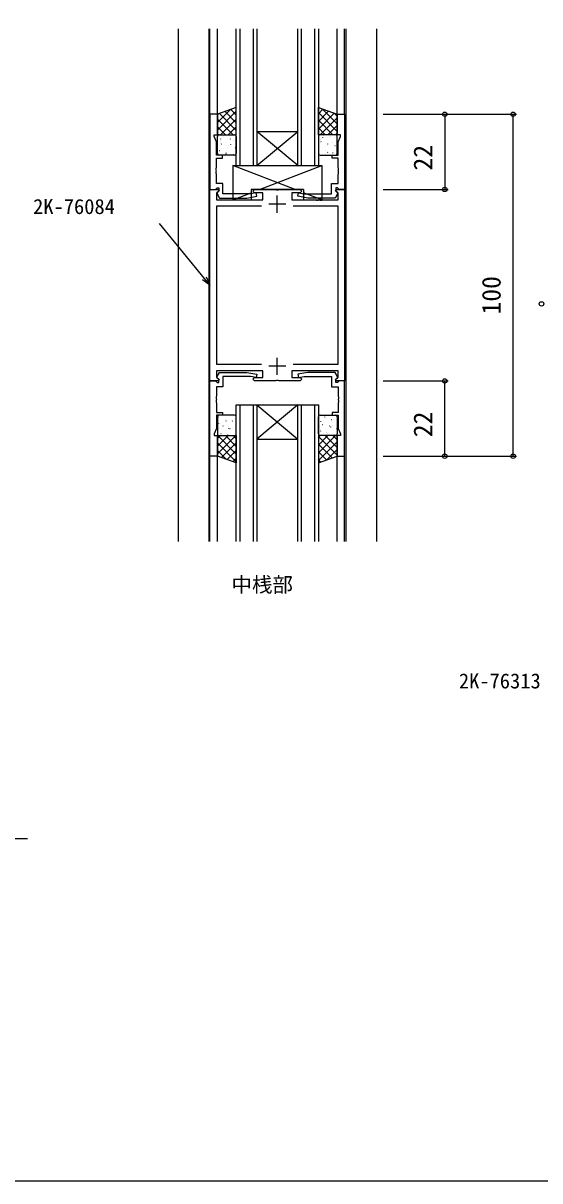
# Model space of a CAD drawing. Units: millimetres, scale not verified. Extents: x -437 to 438, y -344 to 341.
# Drawn here: x -138.4 to 12.8, y -343.7 to -5.1 of the extents above; entities that cross this region are included whole.
import ezdxf
from ezdxf.enums import TextEntityAlignment as Align

# ---------------------------------------------------------------- set-up
doc = ezdxf.new("R2010")
doc.units = ezdxf.units.MM
doc.header["$LTSCALE"] = 2
for name, color, linetype in [('0-1_USER1', 3, 'Continuous'), ('0-2_YKK_11', 7, 'Continuous'), ('0-3_YKK_12', 2, 'Continuous'), ('0-4_YKK_13', 4, 'Continuous'), ('0-6_YKK_D', 6, 'Continuous'), ('0-7_YKK_ZWAK', 7, 'Continuous')]:
    doc.layers.add(name, color=color, linetype=linetype)
doc.styles.add('ＭＳ ゴシック', font='')
doc.styles.get('ＭＳ ゴシック').set_extended_font_data('MS Gothic')

msp = doc.modelspace()

# ---------------------------------------------------------------- linework, layer by layer
at = {"layer": '0-2_YKK_11'}
for p, q in [((-63.992, -60.551), (-63.992, -55.551)), ((-61.492, -58.051), (-66.492, -58.051)), ((-63.992, -107.951), (-63.992, -102.951)), ((-61.492, -105.451), (-66.492, -105.451))]:
    msp.add_line(p, q, dxfattribs=at)
for points in [[(-83.692, -31.751), (-83.692, -53.751), (-82.062, -53.751), (-81.762, -53.451), (-81.562, -53.251), (-81.092, -53.251), (-81.092, -54.201), (-81.592, -54.701), (-81.592, -55.039), (-80.892, -56.251), (-72.884, -56.251), (-70.005, -55.744), (-70.179, -54.759), (-71.837, -55.051), (-79.892, -55.051), (-79.892, -52.051), (-81.762, -52.051), (-81.762, -49.259), (-81.882, -49.076), (-81.882, -48.526), (-81.762, -48.343), (-81.762, -48.259), (-81.882, -48.076), (-81.882, -47.526), (-81.762, -47.343), (-81.762, -44.551), (-79.992, -44.551), (-79.992, -43.751), (-81.762, -43.751), (-81.762, -39.817), (-82.492, -38.251), (-82.492, -37.751), (-81.492, -37.751), (-81.492, -31.751)], [(-44.292, -31.751), (-44.292, -53.751), (-45.922, -53.751), (-46.222, -53.451), (-46.422, -53.251), (-46.892, -53.251), (-46.892, -54.201), (-46.392, -54.701), (-46.392, -55.039), (-47.092, -56.251), (-55.1, -56.251), (-57.979, -55.744), (-57.805, -54.759), (-56.147, -55.051), (-48.092, -55.051), (-48.092, -52.051), (-46.222, -52.051), (-46.222, -49.259), (-46.102, -49.076), (-46.102, -48.526), (-46.222, -48.343), (-46.222, -48.259), (-46.102, -48.076), (-46.102, -47.526), (-46.222, -47.343), (-46.222, -44.551), (-47.992, -44.551), (-47.992, -43.751), (-46.222, -43.751), (-46.222, -39.817), (-45.492, -38.251), (-45.492, -37.751), (-46.492, -37.751), (-46.492, -31.751)], [(-83.692, -131.751), (-83.692, -109.751), (-82.062, -109.751), (-81.762, -110.051), (-81.562, -110.251), (-81.092, -110.251), (-81.092, -109.301), (-81.592, -108.801), (-81.592, -108.464), (-80.892, -107.251), (-72.884, -107.251), (-70.005, -107.759), (-70.179, -108.744), (-71.837, -108.451), (-79.892, -108.451), (-79.892, -111.451), (-81.762, -111.451), (-81.762, -114.243), (-81.882, -114.426), (-81.882, -114.976), (-81.762, -115.159), (-81.762, -115.243), (-81.882, -115.426), (-81.882, -115.976), (-81.762, -116.159), (-81.762, -118.951), (-79.992, -118.951), (-79.992, -119.751), (-81.762, -119.751), (-81.762, -123.686), (-82.492, -125.251), (-82.492, -125.751), (-81.492, -125.751), (-81.492, -131.751)], [(-44.292, -131.751), (-44.292, -109.751), (-45.922, -109.751), (-46.222, -110.051), (-46.422, -110.251), (-46.892, -110.251), (-46.892, -109.301), (-46.392, -108.801), (-46.392, -108.464), (-47.092, -107.251), (-55.1, -107.251), (-57.979, -107.759), (-57.805, -108.744), (-56.147, -108.451), (-48.092, -108.451), (-48.092, -111.451), (-46.222, -111.451), (-46.222, -114.243), (-46.102, -114.426), (-46.102, -114.976), (-46.222, -115.159), (-46.222, -115.243), (-46.102, -115.426), (-46.102, -115.976), (-46.222, -116.159), (-46.222, -118.951), (-47.992, -118.951), (-47.992, -119.751), (-46.222, -119.751), (-46.222, -123.686), (-45.492, -125.251), (-45.492, -125.751), (-46.492, -125.751), (-46.492, -131.751)]]:
    msp.add_lwpolyline(points, close=True, dxfattribs=at)
for points in [[(-44.292, -53.751), (-44.292, -109.751), (-46.768, -109.751), (-46.928, -109.363), (-46.222, -108.657), (-46.222, -106.751), (-59.792, -106.751), (-59.792, -108.751), (-57.292, -108.751), (-56.792, -109.251), (-57.292, -109.751), (-63.534, -109.751), (-63.717, -109.631), (-64.267, -109.631), (-64.45, -109.751), (-70.692, -109.751), (-71.192, -109.251), (-70.692, -108.751), (-68.192, -108.751), (-68.192, -106.751), (-81.762, -106.751), (-81.762, -108.657), (-81.056, -109.363), (-81.216, -109.751), (-83.692, -109.751), (-83.692, -53.751), (-81.216, -53.751), (-81.056, -54.139), (-81.762, -54.845), (-81.762, -56.751), (-68.192, -56.751), (-68.192, -54.751), (-70.692, -54.751), (-71.192, -54.251), (-70.692, -53.751), (-64.45, -53.751), (-64.267, -53.871), (-63.717, -53.871), (-63.534, -53.751), (-57.292, -53.751)], [(-57.292, -53.751), (-56.792, -54.251), (-57.292, -54.751), (-59.792, -54.751), (-59.792, -56.751), (-52.75, -56.751), (-52.567, -56.871), (-52.017, -56.871), (-51.834, -56.751), (-51.75, -56.751), (-51.567, -56.871), (-51.017, -56.871), (-50.834, -56.751), (-46.222, -56.751), (-46.222, -54.845), (-46.928, -54.139), (-46.768, -53.751), (-44.292, -53.751)], [(-68.666, -58.681), (-81.762, -58.681), (-81.762, -104.821), (-68.666, -104.821)], [(-59.318, -104.821), (-46.222, -104.821), (-46.222, -58.681), (-59.318, -58.681)]]:
    msp.add_lwpolyline(points, dxfattribs=at)
at = {"layer": '0-3_YKK_12'}
for p, q in [((-92.992, -6.751), (-92.992, -156.751)), ((-83.992, -6.751), (-83.992, -156.751)), ((-83.691, -31.751), (-83.691, -6.751)), ((-81.492, -31.751), (-81.492, -6.751)), ((-75.992, -46.752), (-75.992, -6.751)), ((-74.992, -6.751), (-74.992, -46.752)), ((-70.992, -46.752), (-70.992, -6.751)), ((-69.992, -6.751), (-69.992, -46.752)), ((-57.992, -46.752), (-57.992, -6.751)), ((-56.992, -6.751), (-56.992, -46.752)), ((-52.992, -46.752), (-52.992, -6.751)), ((-51.992, -6.751), (-51.992, -46.752)), ((-46.492, -31.751), (-46.492, -6.751)), ((-44.292, -31.751), (-44.292, -6.751)), ((-43.992, -6.751), (-43.992, -156.751)), ((-34.992, -6.751), (-34.992, -156.751)), ((-69.992, -36.751), (-57.992, -36.751)), ((-69.992, -46.751), (-57.992, -36.751)), ((-57.992, -46.751), (-69.992, -36.751)), ((-75.992, -46.751), (-69.992, -46.751)), ((-69.992, -46.751), (-57.992, -46.751)), ((-57.992, -46.751), (-51.992, -46.751)), ((-75.992, -156.751), (-75.992, -116.751)), ((-75.992, -116.751), (-69.992, -116.751)), ((-74.992, -116.751), (-74.992, -156.751)), ((-70.992, -156.751), (-70.992, -116.751)), ((-69.992, -116.751), (-69.992, -156.751)), ((-69.992, -116.751), (-57.992, -116.751)), ((-69.992, -116.751), (-57.992, -126.751)), ((-57.992, -116.751), (-69.992, -126.751)), ((-57.992, -116.751), (-51.992, -116.751)), ((-57.992, -156.751), (-57.992, -116.751)), ((-56.992, -116.751), (-56.992, -156.751)), ((-52.992, -156.751), (-52.992, -116.751)), ((-51.992, -116.751), (-51.992, -156.751)), ((-69.992, -126.751), (-57.992, -126.751)), ((-83.691, -156.751), (-83.691, -131.751)), ((-81.492, -156.751), (-81.492, -131.751)), ((-46.492, -156.751), (-46.492, -131.751)), ((-44.292, -156.751), (-44.292, -131.751)), ((-137.073, -243.7), (-398.886, -243.7))]:
    msp.add_line(p, q, dxfattribs=at)
at = {"layer": '0-4_YKK_13'}
for p, q in [((-81.492, -34.153), (-77.718, -30.379)), ((-75.992, -31.975), (-77.623, -30.344)), ((-51.992, -31.594), (-50.641, -30.242)), ((-46.492, -34.535), (-50.866, -30.161)), ((-81.492, -36.398), (-75.992, -30.898)), ((-81.492, -31.908), (-81.246, -31.662)), ((-76.951, -37.751), (-81.492, -33.21)), ((-75.992, -36.465), (-80.916, -31.542)), ((-80.6, -37.751), (-75.992, -33.143)), ((-75.992, -34.22), (-79.269, -30.943)), ((-51.992, -33.839), (-48.995, -30.841)), ((-46.492, -36.78), (-51.992, -31.28)), ((-51.992, -36.084), (-47.348, -31.44)), ((-47.766, -37.751), (-51.992, -33.525)), ((-51.414, -37.751), (-46.492, -32.829)), ((-46.492, -32.289), (-47.338, -31.444)), ((-79.196, -37.751), (-81.492, -35.456)), ((-78.355, -37.751), (-75.992, -35.388)), ((-50.011, -37.751), (-51.992, -35.77)), ((-49.169, -37.751), (-46.492, -35.074)), ((-81.441, -37.751), (-81.492, -37.701)), ((-81.492, -43.251), (-81.492, -38.251)), ((-80.992, -37.751), (-76.492, -37.751)), ((-80.753, -39.801), (-80.747, -39.794)), ((-80.519, -39.048), (-80.472, -38.96)), ((-80.388, -40.463), (-80.344, -40.44)), ((-79.745, -38.272), (-79.701, -38.248)), ((-77.72, -39.006), (-77.676, -38.982)), ((-77.629, -40.573), (-77.582, -40.484)), ((-76.726, -39.319), (-76.719, -39.311)), ((-76.11, -37.751), (-75.992, -37.633)), ((-75.992, -38.251), (-75.992, -43.251)), ((-51.992, -38.251), (-51.992, -43.251)), ((-46.992, -37.751), (-51.492, -37.751)), ((-51.374, -39.112), (-51.367, -39.104)), ((-51.235, -39.732), (-51.191, -39.708)), ((-50.685, -38.53), (-50.638, -38.442)), ((-50.643, -37.842), (-50.599, -37.818)), ((-49.21, -40.466), (-49.166, -40.442)), ((-48.567, -38.275), (-48.523, -38.251)), ((-47.795, -40.055), (-47.749, -39.967)), ((-47.346, -38.629), (-47.339, -38.622)), ((-46.924, -37.751), (-46.492, -37.319)), ((-46.542, -39.009), (-46.498, -38.985)), ((-46.492, -43.251), (-46.492, -38.251)), ((-76.492, -43.751), (-80.992, -43.751)), ((-80.979, -42.353), (-80.935, -42.329)), ((-79.136, -43.424), (-79.089, -43.336)), ((-78.954, -43.087), (-78.91, -43.063)), ((-78.701, -41.523), (-78.694, -41.516)), ((-78.311, -40.896), (-78.267, -40.872)), ((-76.881, -43.506), (-76.875, -43.499)), ((-76.878, -43.52), (-76.834, -43.496)), ((-76.286, -41.63), (-76.242, -41.606)), ((-51.878, -41.924), (-51.834, -41.9)), ((-51.53, -43.299), (-51.523, -43.292)), ((-51.492, -43.751), (-46.992, -43.751)), ((-49.801, -42.356), (-49.757, -42.332)), ((-49.321, -40.834), (-49.314, -40.826)), ((-49.302, -42.906), (-49.255, -42.818)), ((-47.776, -43.09), (-47.732, -43.066)), ((-47.502, -42.817), (-47.495, -42.809)), ((-47.133, -40.899), (-47.089, -40.875)), ((-76.992, -46.752), (-76.992, -56.751)), ((-58.792, -53.751), (-76.992, -46.752)), ((-69.192, -53.751), (-50.992, -46.752)), ((-71.692, -53.751), (-71.692, -56.751)), ((-56.292, -53.751), (-71.692, -53.751)), ((-56.292, -53.751), (-56.292, -56.751)), ((-76.992, -56.751), (-71.692, -54.713)), ((-76.992, -56.751), (-71.692, -56.751)), ((-50.992, -56.751), (-56.292, -54.713)), ((-56.292, -56.751), (-50.992, -56.751)), ((-81.492, -120.251), (-81.492, -125.251)), ((-81.298, -120.315), (-81.254, -120.291)), ((-76.492, -119.751), (-80.992, -119.751)), ((-79.273, -121.049), (-79.229, -121.025)), ((-78.959, -121.469), (-78.953, -121.461)), ((-77.196, -121.481), (-77.153, -121.457)), ((-75.992, -125.251), (-75.992, -120.251)), ((-51.992, -125.251), (-51.992, -120.251)), ((-51.492, -119.751), (-46.992, -119.751)), ((-51.272, -121.742), (-51.225, -121.653)), ((-50.12, -120.318), (-50.076, -120.294)), ((-49.58, -120.779), (-49.573, -120.772)), ((-48.095, -121.052), (-48.051, -121.028)), ((-46.492, -120.251), (-46.492, -125.251)), ((-81.106, -122.26), (-81.059, -122.171)), ((-80.934, -123.674), (-80.927, -123.666)), ((-80.507, -125.13), (-80.463, -125.106)), ((-79.864, -122.939), (-79.82, -122.915)), ((-78.216, -123.784), (-78.17, -123.696)), ((-77.84, -123.673), (-77.796, -123.649)), ((-77.173, -123.489), (-77.167, -123.481)), ((-51.555, -122.984), (-51.548, -122.977)), ((-51.354, -124.399), (-51.31, -124.375)), ((-50.763, -122.509), (-50.719, -122.485)), ((-49.735, -124.967), (-49.729, -124.959)), ((-49.329, -125.133), (-49.286, -125.109)), ((-48.686, -122.942), (-48.643, -122.918)), ((-48.382, -123.266), (-48.336, -123.178)), ((-47.794, -122.799), (-47.787, -122.792)), ((-46.662, -123.676), (-46.618, -123.652)), ((-81.492, -126.595), (-80.648, -125.751)), ((-81.492, -128.84), (-78.403, -125.751)), ((-81.492, -131.086), (-76.158, -125.751)), ((-75.992, -133.398), (-81.492, -127.898)), ((-75.992, -131.153), (-81.394, -125.751)), ((-80.992, -125.751), (-76.492, -125.751)), ((-80.334, -132.172), (-75.992, -127.831)), ((-75.992, -128.908), (-79.149, -125.751)), ((-79.115, -125.656), (-79.108, -125.649)), ((-78.431, -125.563), (-78.387, -125.539)), ((-75.992, -126.663), (-76.904, -125.751)), ((-51.992, -126.281), (-51.462, -125.751)), ((-51.992, -128.526), (-49.217, -125.751)), ((-51.992, -130.771), (-46.972, -125.751)), ((-46.492, -131.467), (-51.992, -125.967)), ((-51.992, -133.016), (-46.492, -127.516)), ((-47.93, -132.274), (-51.992, -128.212)), ((-46.992, -125.751), (-51.492, -125.751)), ((-46.492, -129.222), (-49.963, -125.751)), ((-46.492, -126.977), (-47.718, -125.751)), ((-47.253, -125.566), (-47.209, -125.542)), ((-78.965, -132.67), (-81.492, -130.143)), ((-78.687, -132.771), (-75.992, -130.076)), ((-49.577, -132.873), (-51.992, -130.457)), ((-49.619, -132.888), (-46.492, -129.761)), ((-77.041, -133.37), (-75.992, -132.321)), ((-51.223, -133.471), (-51.992, -132.702))]:
    msp.add_line(p, q, dxfattribs=at)
for points in [[(-75.992, -29.751), (-81.492, -31.751), (-81.492, -37.751), (-75.992, -37.751)], [(-51.992, -29.751), (-46.492, -31.751), (-46.492, -37.751), (-51.992, -37.751)], [(-75.992, -133.751), (-81.492, -131.751), (-81.492, -125.751), (-75.992, -125.751)], [(-51.992, -133.751), (-46.492, -131.751), (-46.492, -125.751), (-51.992, -125.751)]]:
    msp.add_lwpolyline(points, close=True, dxfattribs=at)
msp.add_lwpolyline([(-76.992, -46.752), (-50.992, -46.752), (-50.992, -56.751)], dxfattribs=at)
for centre, radius, start, end in [((-80.996, -38.247), 0.496, 89.49494, 180.50506), ((-76.492, -38.251), 0.5, 0, 90), ((-51.492, -38.251), 0.5, 90, 180), ((-46.988, -38.247), 0.496, 359.49494, 90.50506), ((-80.992, -43.251), 0.5, 180, 269.98379), ((-76.492, -43.251), 0.5, 270, 360), ((-51.492, -43.251), 0.5, 180, 270), ((-46.992, -43.251), 0.5, 270.01621, 0), ((-80.992, -120.251), 0.5, 90.01621, 180), ((-76.492, -120.251), 0.5, 0, 90), ((-51.492, -120.251), 0.5, 90, 180), ((-46.992, -120.251), 0.5, 0, 89.98379), ((-80.996, -125.256), 0.496, 179.49494, 270.50506), ((-76.492, -125.251), 0.5, 270, 360), ((-51.492, -125.251), 0.5, 180, 270), ((-46.988, -125.256), 0.496, 269.49494, 0.50506)]:
    msp.add_arc(centre, radius, start, end, dxfattribs=at)
at = {"layer": '0-6_YKK_D'}
for p, q in [((-32.992, -31.751), (6.008, -31.751)), ((-32.992, -31.751), (-13.992, -31.751)), ((-14.992, -31.751), (-14.992, -53.751)), ((5.008, -131.751), (5.008, -31.751)), ((-32.992, -53.751), (-13.992, -53.751)), ((-32.992, -109.751), (-13.992, -109.751)), ((-14.992, -131.751), (-14.992, -109.751)), ((-32.992, -131.751), (-13.992, -131.751)), ((-32.992, -131.751), (6.008, -131.751))]:
    msp.add_line(p, q, dxfattribs=at)
for points in [[(-83.692, -81.751), (-85.31, -79.78), (-98.462, -63.751)], [(-84.781, -79.346), (-83.692, -81.751), (-85.838, -80.213)]]:
    msp.add_lwpolyline(points, dxfattribs=at)
for centre in [(-14.992, -31.751), (5.008, -31.751), (-14.992, -53.751), (13.3, -87.204), (-14.992, -109.751), (-14.992, -131.751), (5.008, -131.751)]:
    msp.add_circle(centre, 0.637, dxfattribs=at)
at = {"layer": '0-7_YKK_ZWAK'}
msp.add_lwpolyline([(-436.7, -343.7), (438.3, -343.7), (438.3, 306.3)], dxfattribs=at)

# ---------------------------------------------------------------- texts
at = {"layer": '0-1_USER1', "style": 'ＭＳ ゴシック'}
msp.add_text('中桟部', height=4.399, dxfattribs=at).set_placement((-77.424, -172.853), align=Align.BOTTOM_LEFT)
at = {"layer": '0-6_YKK_D', "style": 'ＭＳ ゴシック'}
for s, p in [('22', (-16.992, -48.206)), ('100', (3.008, -90.316)), ('22', (-16.992, -126.206))]:
    msp.add_text(s, height=5.499, rotation=90, dxfattribs=at).set_placement(p, align=Align.BOTTOM_LEFT)
for s, p in [('2K-76084', (-135.45, -62.251)), ('2K-76313', (-10.868, -201.004))]:
    msp.add_text(s, height=4.399, dxfattribs=at).set_placement(p, align=Align.BOTTOM_LEFT)

doc.saveas('drawing.dxf')
